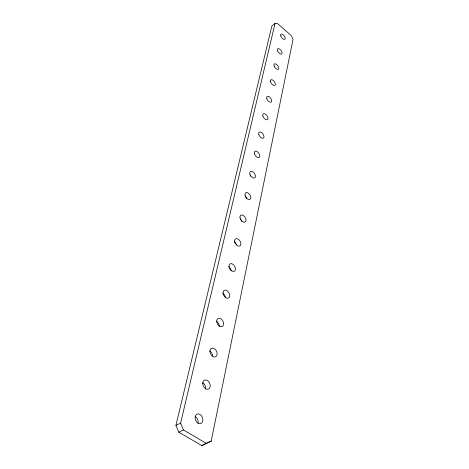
<?xml version="1.0" encoding="UTF-8"?>
<svg xmlns="http://www.w3.org/2000/svg" width="469" height="469" viewBox="0 0 469 469"><rect width="100%" height="100%" fill="white"/><g stroke="black" fill="none" stroke-linecap="round" stroke-linejoin="round"><path stroke-width="0.7" d="M211.197 441.13L293.061 39.314L291.196 35.591L277.718 23.708L275.039 23.45L271.821 26.164L175.939 425.36L178.748 432.172L201.74 445.55L211.197 441.13L201.74 445.55M206.495 443.469L183.443 429.985L180.612 423.144L275.039 23.45M175.939 425.36L180.612 423.144M178.748 432.172L183.443 429.985M195.315 416.601A5.089 3.688 69.4 0 1 198.082 423.214M202.854 382.768A4.883 3.476 66.6 0 1 205.574 389.094M209.79 350.976A4.702 3.283 64.1 0 1 212.68 355.871M216.778 321.412A4.538 3.101 62.1 0 1 219.275 326.324M250.106 175.406A3.811 2.234 54.9 0 1 250.722 176.18M245.381 196.622A3.91 2.351 55.7 0 1 246.506 198.293M240.404 218.982A4.016 2.48 56.6 0 1 241.898 221.644M228.802 266.867A4.256 2.767 58.8 0 1 231.164 270.384M222.898 293.289A4.391 2.925 60.3 0 1 225.466 297.956M234.383 241.922A4.133 2.621 57.6 0 1 236.335 244.361M249.918 174.134A3.822 2.222 54.9 0 0 254.767 177.857A3.822 2.222 54.9 0 0 253.184 172.082A3.822 2.222 54.9 0 0 249.918 174.134M274.183 66.082A3.324 1.659 52.2 0 0 278.369 69.254A3.324 1.659 52.2 0 0 276.558 64.458A3.324 1.659 52.2 0 0 274.183 66.082M270.496 81.676A3.394 1.741 52.5 0 0 274.693 85.381A3.394 1.741 52.5 0 0 273.415 80.598A3.394 1.741 52.5 0 0 270.496 81.676M266.797 98.531A3.471 1.823 52.9 0 0 271.141 102.113A3.471 1.823 52.9 0 0 269.657 97.106A3.471 1.823 52.9 0 0 266.797 98.531M262.88 116.066A3.553 1.911 53.3 0 0 267.342 119.689A3.553 1.911 53.3 0 0 265.835 114.506A3.553 1.911 53.3 0 0 262.88 116.066M258.771 134.468A3.641 2.011 53.7 0 0 263.355 138.121A3.641 2.011 53.7 0 0 261.825 132.756A3.641 2.011 53.7 0 0 258.771 134.468M254.456 153.797A3.729 2.111 54.3 0 0 259.169 157.49A3.729 2.111 54.3 0 0 257.61 151.921A3.729 2.111 54.3 0 0 254.456 153.797M245.14 195.55A3.928 2.345 55.7 0 0 250.129 199.302A3.928 2.345 55.7 0 0 248.517 193.304A3.928 2.345 55.7 0 0 245.14 195.55M239.952 217.223A4.033 2.474 56.5 0 0 244.636 222.177A4.033 2.474 56.5 0 0 244.349 216.344A4.033 2.474 56.5 0 0 239.952 217.223M234.623 241.043A4.151 2.609 57.6 0 0 239.448 246.096A4.151 2.609 57.6 0 0 239.184 239.981A4.151 2.609 57.6 0 0 234.623 241.043M228.989 266.24A4.274 2.761 58.8 0 0 233.967 271.393A4.274 2.761 58.8 0 0 233.714 264.973A4.274 2.761 58.8 0 0 228.989 266.24M223.015 292.937A4.414 2.92 60.2 0 0 228.151 298.202A4.414 2.92 60.2 0 0 227.928 291.448A4.414 2.92 60.2 0 0 223.015 292.937M216.678 321.095A4.561 3.09 62 0 0 221.849 326.688A4.561 3.09 62 0 0 221.919 319.676A4.561 3.09 62 0 0 216.678 321.095M209.954 351.639A4.725 3.277 64 0 0 215.582 356.833A4.725 3.277 64 0 0 215.089 349.229A4.725 3.277 64 0 0 209.954 351.639M202.76 383.548A4.913 3.471 66.4 0 0 208.459 389.112A4.913 3.471 66.4 0 0 208.283 381.162A4.913 3.471 66.4 0 0 202.76 383.548M195.215 416.578A5.118 3.682 69.2 0 0 200.046 423.759A5.118 3.682 69.2 0 0 201.699 416.091A5.118 3.682 69.2 0 0 195.215 416.578M280.784 35.966A3.189 1.518 51.8 0 0 284.73 39.349A3.189 1.518 51.8 0 0 283.276 34.917A3.189 1.518 51.8 0 0 280.784 35.966M277.607 50.828A3.254 1.589 52 0 0 281.687 53.935A3.254 1.589 52 0 0 279.876 49.268A3.254 1.589 52 0 0 277.607 50.828"/></g></svg>
